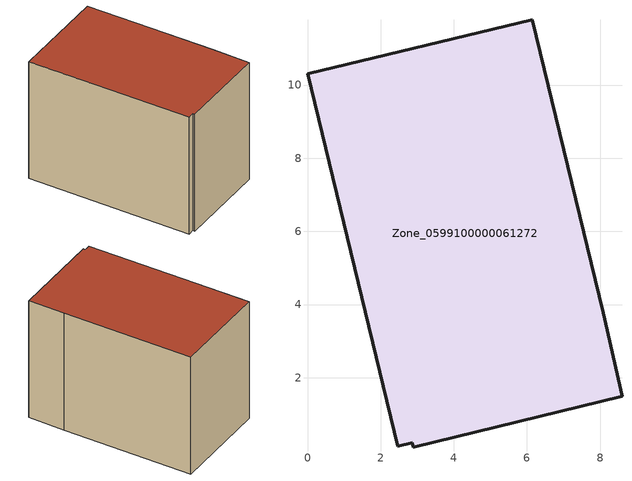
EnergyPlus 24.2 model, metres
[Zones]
Zone_0599100000061272
 floor ground (C_G): 2.9,0.1 2.86,0.22 2.47,0.13 0,10.31 6.14,11.79 8.08,3.77 8.6,1.49 z0
 wall outside (C_F): 6.14,11.79 0,10.31 2.47,0.13 2.86,0.22 2.9,0.1 8.6,1.49 8.08,3.77 6.14,11.79 z0:7.97
 roof outside (C_R): 2.86,0.22 2.9,0.1 8.6,1.49 8.08,3.77 6.14,11.79 0,10.31 2.47,0.13 z7.97
[BUILDING]
Pand.0599100000061272: North Axis=0; Terrain=City; Loads Convergence Tolerance Value=0.04; Temperature Convergence Tolerance Value=0.4; Solar Distribution=FullExterior; Maximum Number of Warmup Days=25; Minimum Number of Warmup Days=1
[Site:Location]
Rotterdam.The.Hague.AP_ZH_NLD Design_Conditions: Latitude=51.96; Longitude=4.45; Time Zone=1; Elevation=-4.5
[SITE:GROUNDTEMPERATURE:BUILDINGSURFACE]
18, 18, 18, 18, 18, 18, 18, 18, 18, 18, 18, 18
[MATERIAL] Thermal Absorptance=0.9; Solar Absorptance=0.7; Visible Absorptance=0.7
Name | Roughness | Thickness | Conductivity | Density | Specific Heat
G.TI.1965-1974 | MediumSmooth | 0.15 | 0.882353 | 540 | 1210
F.TI.1965-1974 | Rough | 0.3 | 0.697674 | 1920 | 840
R.TI.1965-1974 | MediumRough | 0.2 | 0.232558 | 1500 | 1000
[CONSTRUCTION]
C_G: G.TI.1965-1974
C_F: F.TI.1965-1974
C_R: R.TI.1965-1974
[ZONE]
Zone_0599100000061272: Type=1; Multiplier=1; Ceiling Height=Autocalculate; Volume=Autocalculate; Floor Area=autocalculate; Part of Total Floor Area=Yes
[ZONEINFILTRATION:DESIGNFLOWRATE]
Infil_Zone_0599100000061272: Zone or ZoneList or Space or SpaceList=Zone_0599100000061272; Schedule=AlwaysOn; Design Flow Rate Calculation Method=Flow/Area; Flow Rate per Floor Area=0.003; Constant Term Coefficient=1; Temperature Term Coefficient=0; Velocity Term Coefficient=0; Velocity Squared Term Coefficient=0
[HVACTEMPLATE:ZONE:IDEALLOADSAIRSYSTEM]
Zone_0599100000061272: Maximum Heating Supply Air Temperature=50; Minimum Cooling Supply Air Temperature=13; Maximum Heating Supply Air Humidity Ratio=0.0156; Minimum Cooling Supply Air Humidity Ratio=0.0077; Heating Limit=NoLimit; Cooling Limit=NoLimit; Dehumidification Control Type=ConstantSensibleHeatRatio; Cooling Sensible Heat Ratio=0.7; Dehumidification Setpoint=60; Humidification Control Type=None; Humidification Setpoint=30; Outdoor Air Method=None; Outdoor Air Flow Rate per Person=0.00944; Outdoor Air Flow Rate per Zone Floor Area=0; Outdoor Air Flow Rate per Zone=0; Demand Controlled Ventilation Type=None; Outdoor Air Economizer Type=NoEconomizer; Heat Recovery Type=None; Sensible Heat Recovery Effectiveness=0.7; Latent Heat Recovery Effectiveness=0.65
[ZONECONTROL:THERMOSTAT]
ThermostatControl_Zone_0599100000061272: Zone or ZoneList=Zone_0599100000061272; Control Type Schedule=DualSetpointControlType; Control 1=Thermostat_Zone_0599100000061272; Temperature Difference Between Cutout And Setpoint=0
[THERMOSTATSETPOINT:DUALSETPOINT]
Thermostat_Zone_0599100000061272: Heating Setpoint Temperature Schedule=HeatingSetpoint_Zone_0599100000061272; Cooling Setpoint Temperature Schedule=CoolingSetpoint_Zone_0599100000061272
[SCHEDULE:COMPACT]
HeatingSetpoint_Zone_0599100000061272: Through: 12/31, For: AllDays, Until: 24:00, 21
CoolingSetpoint_Zone_0599100000061272: Through: 12/31, For: AllDays, Until: 24:00, 24
DualSetpointControlType: Through: 12/31, For: AllDays, Until: 24:00, 4
AlwaysOn: Through: 12/31, For: AllDays, Until: 24:00, 1
